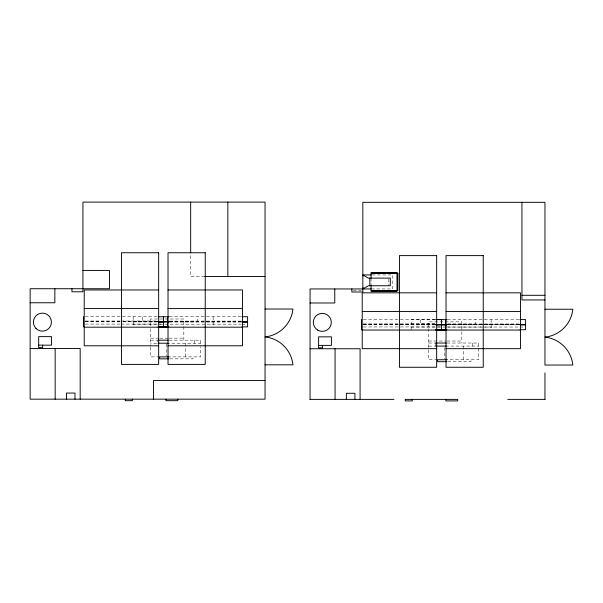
<?xml version="1.0" encoding="UTF-8"?>
<svg xmlns="http://www.w3.org/2000/svg" width="603" height="603" viewBox="0 0 603 603"><rect width="100%" height="100%" fill="white"/><g stroke="black" fill="none" stroke-linecap="round" stroke-linejoin="round"><path stroke-width="0.45" stroke-dasharray="3.02 2.26" d="M372.179 274.915L392.726 274.915L392.726 288.95L372.179 288.95M204.605 276.476L190.661 276.476L190.661 253.878M353.373 290.473L361.31 290.473M85.355 316.635L157.813 316.635M169.413 316.741L241.004 316.726M363.353 319.5L434.869 319.5M435.306 319.605L411.163 319.605L411.163 329.758M447.411 319.605L519.002 319.582M85.355 321.022L120.17 321.022M121.113 321.022L157.813 321.022M169.488 321.105L241.004 321.105M157.119 321.256L142.406 321.256L142.406 316.741M170.016 321.256L197.347 321.256L197.347 316.741M85.355 321.565L122.055 321.565M122.989 321.565L157.813 321.64M133.165 321.746L157.632 321.746M169.488 321.648L241.004 321.723M85.355 321.791L122.055 321.866M122.989 321.791L157.813 321.791M169.488 321.874L241.004 321.874M133.165 321.896L157.632 321.972M169.488 321.949L241.004 321.949M363.353 323.879L434.869 323.879M411.163 323.984L434.688 323.984M447.486 323.962L519.002 323.962M85.355 324.082L120.17 324.082M121.113 324.082L162.516 324.082M435.125 324.12L420.404 324.12L420.404 319.605M448.014 324.12L475.345 324.12L475.345 319.605M133.165 324.188L241.004 324.173M241.946 324.173L246.65 324.173M363.353 324.497L434.869 324.497M447.486 324.504L519.002 324.504M363.353 324.655L434.869 324.655M447.486 324.587L519.002 324.587M363.353 324.731L434.869 324.731M411.163 324.836L434.688 324.836M363.353 326.947L440.514 326.947M446.544 327.03L482.302 327.03M483.244 327.03L519.002 327.03M519.944 327.03L524.648 327.03M411.163 327.052L491.151 327.052M150.675 338.162L158.966 338.162M159.885 338.162L168.177 338.162M169.096 338.162L183.832 338.162M150.675 340.175L157.428 340.175L157.428 343.22L150.675 343.22M169.096 340.175L200.724 340.175L200.724 345.956M428.673 341.019L446.175 341.019M447.094 341.019L461.83 341.019M428.673 343.032L436.044 343.032M447.094 343.032L478.722 343.032L478.722 359.75L445.489 359.75M166.556 343.22L200.724 343.22M428.673 346.084L436.09 346.084M445.489 346.084L478.722 346.084M159.599 356.893L150.675 356.893L150.675 346.868M167.491 356.893L200.724 356.893L200.724 346.868M169.797 358.845L192.99 358.845L192.99 356.893M437.597 359.75L428.673 359.75L428.673 321.859L461.83 321.859L461.83 343.032M447.795 361.702L470.988 361.702L470.988 359.75M491.151 319.605L491.151 329.758M472.39 343.032L472.39 346.084M463.36 346.084L463.36 359.75M444.554 347.607L444.554 358.868M435.434 343.032L435.434 346.084M388.822 278.97L388.822 285.747M371.071 278.119L371.071 284.902M213.153 316.741L213.153 326.901M194.392 340.175L194.392 343.22M185.362 343.22L185.362 356.893M183.832 340.175L183.832 319.002L150.675 319.002L150.675 327.828M166.556 344.132L166.556 356.004M150.675 328.733L150.675 345.956M133.165 316.741L133.165 326.901M519.002 324.738L447.486 324.738L519.002 324.813"/><path stroke-width="0.9" d="M82.928 270.423L109.467 270.423L109.467 288.731L30.15 288.731L30.15 399.163L265.049 399.163L265.049 202.095L82.928 202.095L82.928 291.784L71.945 291.784L71.945 288.731M362.833 274.915L371.244 274.915M362.833 275.835L364.514 275.835L368.327 278.119L390.292 278.119L390.292 285.747L368.327 285.747L364.514 288.038L362.833 288.038M204.605 276.476L265.049 276.476M371.244 288.95L310.055 288.95L310.055 399.563M158.657 289.975L84.224 289.975L84.224 345.798L158.657 345.798M168.026 289.975L242.459 289.975L242.459 345.798L168.026 345.798M436.655 292.832L362.222 292.832L362.222 348.662L436.655 348.662M446.024 292.832L520.457 292.832L520.457 348.662L446.024 348.662M521.942 295.297L544.954 295.297M544.954 299.947L521.942 299.947L521.942 202.314M30.15 302.766L54.858 302.766L54.858 288.731M310.055 302.985L334.771 302.985L334.771 288.95M84.224 308.578L158.657 308.578M168.026 308.578L242.459 308.578M265.049 309.022L292.945 309.022A31.379 31.379 0 0 1 265.049 336.919A31.379 31.379 0 0 1 292.945 364.815L265.049 364.815M544.954 309.241L572.85 309.241A31.379 31.379 0 0 1 544.954 337.137A31.379 31.379 0 0 1 572.85 365.034L544.954 365.034L544.954 202.314L362.833 202.314L362.833 292.003L351.851 292.003L351.851 288.95M362.222 311.442L436.655 311.442M446.024 311.442L520.457 311.442M158.235 316.741L168.923 316.741M241.946 316.726L247.592 316.726L247.592 326.879L241.946 326.879M435.811 319.5L441.456 319.5L441.456 329.653L435.811 329.653M436.24 319.605L446.921 319.605M519.944 319.582L525.59 319.582L525.59 329.735L519.944 329.735M158.755 321.64L163.458 321.565M158.574 321.67L168.923 321.67M241.946 321.723L247.592 321.648M158.755 321.791L163.458 321.866M241.946 321.874L247.592 321.874M158.574 321.972L168.923 321.972M241.946 321.949L247.592 321.949M435.811 324.422L446.921 324.527M519.944 324.504L525.59 324.504M435.811 324.655L446.921 324.602M519.944 324.587L525.59 324.587M435.811 324.731L446.921 324.761M436.572 324.836L446.921 324.836M158.755 326.788L163.458 326.788L163.458 316.635M158.574 326.901L168.923 326.901M158.046 326.977L168.177 326.977M84.224 327.188L242.459 327.188M436.572 329.758L446.921 329.758M436.044 329.833L446.175 329.833M362.222 330.052L520.457 330.052M435.946 330.15L446.619 330.15M158.046 340.175L168.177 340.175M436.044 343.032L446.175 343.032M158.092 343.22L168.282 343.22M38.69 345.165L51.504 345.165L51.504 336.625L38.69 336.625L38.69 347.607L42.655 347.607L42.655 345.165M318.603 345.383L331.409 345.383L331.409 336.843L318.603 336.843L318.603 347.825L322.567 347.825L322.567 345.383M436.09 346.084L446.288 346.084M30.15 348.519L80.184 348.519L80.184 399.163M310.055 348.745L360.089 348.745L360.089 399.382M168.87 356.893L159.599 356.893L159.599 358.845L168.87 358.845M446.868 359.75L437.597 359.75L437.597 361.702L446.868 361.702M265.049 380.568L153.471 380.568L153.471 399.163M310.055 399.382L393.947 399.382M507.764 399.382L544.954 399.382M544.954 372.91L544.954 399.563M445.813 399.382L445.813 400.905L457.707 400.905L457.707 399.382L405.239 399.382L405.239 400.905L412.256 400.905L412.256 399.382M445.602 319.582L445.602 329.735M371.071 278.119L371.071 273.378L397 273.378L397 290.465L371.071 290.465L371.071 285.747M369.85 278.119L369.85 285.747M361.468 319.5L361.468 329.653M354.903 399.382L354.903 393.284L346.363 393.284L346.363 399.382M335.072 348.745L335.072 399.382M227.851 202.095L227.851 276.476M190.661 202.095L190.661 252.936M177.802 399.163L177.802 400.686L165.9 400.686L165.9 399.163M167.604 316.726L167.604 326.879M132.343 399.163L132.343 400.686L125.326 400.686L125.326 399.163M83.47 316.635L83.47 326.788M74.991 399.163L74.991 393.058L66.451 393.058L66.451 399.163M55.167 348.519L55.167 399.163M158.657 252.755L121.444 252.755L121.444 364.408L158.657 364.408L158.657 252.755M205.239 252.755L168.026 252.755L168.026 364.408L205.239 364.408L205.239 252.755M436.655 255.612L399.442 255.612L399.442 367.265L436.655 367.265L436.655 255.612M483.237 255.612L446.024 255.612L446.024 367.265L483.237 367.265L483.237 255.612M397 272.466L371.071 272.466L371.071 272.925L397 272.925L397 272.466M397.912 273.378L397.46 273.378L397.46 290.465L397.912 290.465L397.912 273.378M397 290.925L371.071 290.925L371.071 291.377L397 291.377L397 290.925M525.59 324.738L519.944 324.738L525.59 324.813M317.811 330.15A9 9 0 0 0 331.311 322.356A9 9 0 0 0 317.811 314.562A9 9 0 0 0 317.811 330.15M36.037 328.499A9 9 0 0 0 51.097 324.467A9 9 0 0 0 40.069 313.439A9 9 0 0 0 36.037 328.499"/></g></svg>
